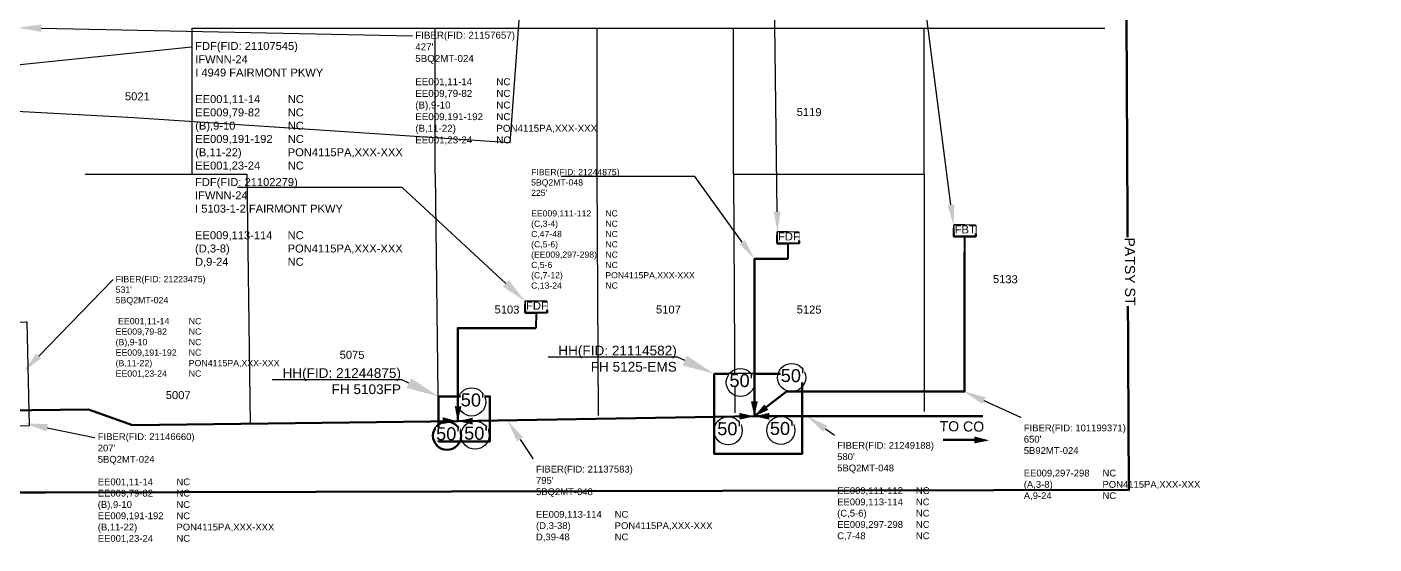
# Model space of a CAD drawing. Header units: millimetres. Extents: x -41032736 to 811436, y 699275 to 12282705.
# Drawn here: x 493345 to 495116, y 761894 to 762574 of the extents above; entities that cross this region are included whole.
import ezdxf
from ezdxf import colors
from ezdxf.entities.mleader import LeaderData, LeaderLine
from ezdxf.lldxf.tags import DXFTag
from ezdxf.math import Vec2, Vec3

# ---------------------------------------------------------------- set-up
doc = ezdxf.new("R2010")
doc.units = ezdxf.units.MM
doc.header["$MEASUREMENT"] = 0
doc.layers.get('0').update_dxf_attribs({"linetype": 'CONTINUOUS'})
for name, color, linetype in [('A-Boundary', 1, 'CONTINUOUS'), ('A-StreetName', 104, 'CONTINUOUS'), ('ADDRESS', 7, 'CONTINUOUS'), ('Lot_Line', 7, 'CONTINUOUS'), ('Road', 8, 'CONTINUOUS')]:
    doc.layers.add(name, color=color, linetype=linetype)
for name, color, linetype, lineweight in [('BURIED CABLE', 80, 'CONTINUOUS', 40), ('EDGE OF PAVEMENT', 7, 'EOP', 15), ('PP B FST', 3, 'CONTINUOUS', 30)]:
    doc.layers.add(name, color=color, linetype=linetype, lineweight=lineweight)
doc.styles.add('AUDIT_D_221110082537-30', font='arial.ttf')
doc.styles.get("Standard").update_dxf_attribs({"font": 'arial.ttf'})
tags = doc.linetypes.add('EOP', pattern='A,96.411295,-0.622657,["EOP",Standard,S=5,R=0,X=0,Y=-2.467181],-16.110442', length=113.144394).pattern_tags.tags
tags[6] = DXFTag(74, 10)

msp = doc.modelspace()

# ---------------------------------------------------------------- hatches: boundary and pattern name
at = {"layer": 'Road', "lineweight": 158, "ltscale": 50}
h = msp.add_hatch(color=0, dxfattribs=at)
h.dxf.hatch_style = 1
h.paths.add_polyline_path([(494301.3, 762061.9), (494305.8, 762081.6), (494296.8, 762081.5)])
h = msp.add_hatch(color=0, dxfattribs=at)
h.dxf.hatch_style = 1
h.paths.add_polyline_path([(494301.4, 762061.9), (494319.8, 762070.3), (494314.3, 762077.4)])
h = msp.add_hatch(color=0, dxfattribs=at)
h.dxf.hatch_style = 1
h.paths.add_polyline_path([(494301.3, 762061.9), (494281.6, 762066.3), (494281.8, 762057.4)])
h = msp.add_hatch(color=0, dxfattribs=at)
h.dxf.hatch_style = 1
h.paths.add_polyline_path([(494301.5, 762061.9), (494321.2, 762057.4), (494321, 762066.4)])
h = msp.add_hatch(color=0, dxfattribs=at)
h.dxf.hatch_style = 1
h.paths.add_polyline_path([(494610.2, 762030.2), (494590.6, 762035.3), (494590.5, 762026.3)])

# ---------------------------------------------------------------- linework, layer by layer
at = {"layer": 'A-Boundary', "color": 5, "linetype": 'ByBlock', "lineweight": 60, "ltscale": 30}
msp.add_lwpolyline([(492065.7, 761961.6), (493369, 761961.6), (494793.7, 761965.1), (494790.6, 762586.3), (494102.3, 762583.8), (494073.2, 764820.8), (493320.9, 764938.6), (493320.9, 764546.1), (493321.4, 764546.1), (493321.4, 764546.1), (493321.4, 764546.1), (493321.4, 764546.1), (493321.4, 764546.1), (493320.5, 764513.7), (492241.6, 764516.7), (492236.6, 765169.1), (491932.6, 765159.3), (492044.8, 764265.4), (492062.3, 763360), (492062.3, 761961.6)], dxfattribs=at)
at = {"layer": 'BURIED CABLE', "color": 18, "true_color": 0x000000}
for p, q in [((494345.5, 762289.1), (494345.1, 762268.8)), ((494577.7, 762298.2), (494577.4, 762277.9)), ((494014.3, 762198), (494013.9, 762177.7))]:
    msp.add_line(p, q, dxfattribs=at)
at = {"layer": 'BURIED CABLE', "color": 18, "lineweight": 60, "true_color": 0x000000}
for points in [[(494577.7, 762298.2), (494563.7, 762298.2), (494563.7, 762305.8), (494564.1, 762313.4), (494578, 762313.1), (494591.9, 762312.8), (494592, 762305.3), (494592.3, 762298.4)], [(494345.5, 762289.1), (494331.4, 762289), (494331.4, 762296.6), (494331.8, 762304.3), (494345.7, 762303.9), (494359.7, 762303.6), (494359.8, 762296.1), (494360, 762289.3)]]:
    msp.add_lwpolyline(points, close=True, dxfattribs=at)
at = {"layer": 'BURIED CABLE', "color": 1, "linetype": 'ByBlock', "lineweight": 60, "ltscale": 30}
for points in [[(494301.3, 762061.9), (494301.3, 762268.8), (494345.2, 762268.8)], [(493300.7, 762052.1), (493313.7, 762069.4), (493426, 762070.9), (493484, 762050.3), (493911.3, 762055.4)], [(494301.3, 762061.9), (494601.6, 762061.9)], [(494590.5, 762030.8), (494549.3, 762030.8)]]:
    msp.add_lwpolyline(points, dxfattribs=at)
for points in [[(494248.6, 762117.6), (494364.1, 762117.6), (494364.1, 762012.4), (494248.6, 762012.4)], [(493886.1, 762088), (493953.6, 762088), (493953.6, 762028.9), (493886.1, 762028.9)]]:
    msp.add_lwpolyline(points, close=True, dxfattribs=at)
at = {"layer": 'BURIED CABLE', "color": 1, "linetype": 'ByBlock', "lineweight": 30, "ltscale": 30}
for centre in [(494350.3, 762112.8), (494282.9, 762106.3), (493929.7, 762080.7), (494266.9, 762042.9), (494336.1, 762043.4)]:
    msp.add_circle(centre, 18.5, dxfattribs=at)
at = {"layer": 'BURIED CABLE', "color": 1, "linetype": 'ByBlock', "lineweight": 60, "ltscale": 30}
msp.add_circle((493897.3, 762036.3), 18.5, dxfattribs=at)
at = {"layer": 'EDGE OF PAVEMENT', "linetype": 'ByBlock', "lineweight": -2, "ltscale": 30}
msp.add_lwpolyline([(493980.2, 762421.2), (494061.7, 763531.7)], dxfattribs=at)
at = {"layer": 'EDGE OF PAVEMENT', "linetype": 'ByBlock', "lineweight": -2}
for points in [[(493485.5, 762454.4), (493315.7, 762463.6)], [(493485.5, 762454.4), (493315.7, 762463.6)], [(493485.5, 762454.4), (493485.5, 762454.4)], [(493980.2, 762421.2), (493485.5, 762454.4)]]:
    msp.add_lwpolyline(points, dxfattribs=at)
at = {"layer": 'Lot_Line', "linetype": 'ByBlock', "lineweight": 30, "ltscale": 30}
for points in [[(493421.7, 762380.1), (493562.2, 762380.1), (493562.2, 762572)], [(493562.2, 762572), (494762, 762572)], [(493881.7, 762380.1), (493881.7, 762572)], [(494094.2, 762572), (494094.2, 762380.1), (494096.1, 762063.1)], [(494273.8, 762380.1), (494273.8, 762572)], [(494524.4, 762380.1), (494524.4, 762572)], [(493562.2, 762380.1), (493634.3, 762380.1), (493638.3, 762052.1)], [(493881.7, 762380.1), (493881.7, 762380.1), (493885.6, 762055.1)], [(494273.8, 762380.1), (494273.8, 762380.1), (494275.7, 762066.4)], [(494273.8, 762380.1), (494524.4, 762380.1), (494524.4, 762068)]]:
    msp.add_lwpolyline(points, dxfattribs=at)
at = {"layer": 'Lot_Line'}
msp.add_lwpolyline([(493347.8, 762049.5), (493131.5, 762045.6), (493128.8, 762182.6), (493343.9, 762186.2), (493344.8, 762186.2)], close=True, dxfattribs=at)

# ---------------------------------------------------------------- leaders
at = {"linetype": 'ByBlock', "lineweight": 30, "ltscale": 0.5}
ml = msp.add_multileader_mtext('Standard', dxfattribs=at)
ml.set_content(" FIBER(FID: 21157657)\\P 427'\\P 5BQ2MT-024\\P\\P EE001,11-14^INC\\P EE009,79-82^INC\\P (B),9-10^I^INC\\P EE009,191-192^INC\\P (B,11-22)^I^IPON4115PA,XXX-XXX\\P EE001,23-24^INC", color=256)
ml.set_leader_properties()
ml.build(insert=Vec2(0, 0))
ml.multileader.update_dxf_attribs({"has_text_frame": 1, "text_right_attachment_type": 6, "dogleg_length": 0.36, "arrow_head_size": 30.6})
ctx = ml.context
ctx.base_point, ctx.char_height, ctx.arrow_head_size, ctx.landing_gap_size, ctx.plane_origin = Vec3(493851.9, 762561.9), 9.177, 30.6, 0.138, Vec3(493078.1, 762467.3)
ctx.right_attachment = 6
notes = []
notes.append((ctx, [(0, (1, 1, 0), (493851.3, 762561.9), (1, 0), 0.551, [(0, [(493333.3, 762572.7)], 0, [])])]))
ctx.mtext.insert, ctx.mtext.width, ctx.mtext.flow_direction = Vec3(493852, 762567.4), 242.879, 5
ml = msp.add_multileader_mtext('Standard', dxfattribs=at)
ml.set_content(' FDF(FID: 21107545)\\P IFWNN-24\\P I 4949 FAIRMONT PKWY\\P\\P EE001,11-14^INC\\P EE009,79-82^INC\\P (B),9-10^I^INC\\P EE009,191-192^INC\\P (B,11-22)^I^IPON4115PA,XXX-XXX\\P EE001,23-24^INC', color=256)
ml.set_leader_properties()
ml.build(insert=Vec2(0, 0))
ml.multileader.update_dxf_attribs({"has_text_frame": 1, "text_right_attachment_type": 6, "dogleg_length": 0.36, "arrow_head_size": 34.9})
ctx = ml.context
ctx.base_point, ctx.char_height, ctx.arrow_head_size, ctx.landing_gap_size, ctx.plane_origin = Vec3(493562.1, 762547.7), 10.477, 34.9, 0.157, Vec3(493276.4, 762631.9)
ctx.right_attachment = 6
notes.append((ctx, [(0, (1, 1, 0), (493561.4, 762547.7), (1, 0), 0.629, [(0, [(493167.1, 762506.7)], 0, [])])]))
ctx.mtext.insert, ctx.mtext.width, ctx.mtext.flow_direction = Vec3(493562.2, 762553.9), 278.418, 5
ml = msp.add_multileader_mtext('Standard', dxfattribs=at)
ml.set_content(" FIBER(FID: 21244875)\\P 5BQ2MT-048\\P 225'\\P\\pq*;\\P\\pql; EE009,111-112^I NC\\P (C,3-4)^I^I NC\\P C,47-48^I^I NC\\P (C,5-6)^I^I NC\\P (EE009,297-298)^I NC\\P C,5-6^I^I^I NC\\P (C,7-12)^I^I PON4115PA,XXX-XXX\\P C,13-24^I^I NC", color=256)
ml.set_leader_properties()
ml.build(insert=Vec2(0, 0))
ml.multileader.update_dxf_attribs({"has_text_frame": 1, "text_right_attachment_type": 6, "dogleg_length": 0.36, "arrow_head_size": 27.1})
ctx = ml.context
ctx.base_point, ctx.char_height, ctx.arrow_head_size, ctx.landing_gap_size, ctx.plane_origin = Vec3(494004.6, 762382.1), 8.133, 27.1, 0.122, Vec3(493787.2, 762427.2)
ctx.right_attachment = 6
notes.append((ctx, [(1, (1, 1, 0), (494223.2, 762377.2), (-1, 0), 0.279, [(0, [(494301.3, 762268.8)], 0, [])])]))
ctx.mtext.insert, ctx.mtext.width, ctx.mtext.flow_direction = Vec3(494004.7, 762386.9), 224.902, 5
ml = msp.add_multileader_mtext('Standard', dxfattribs=at)
ml.set_content(" FIBER(FID: 21223475)\\P 531'\\P 5BQ2MT-024\\P\\P  EE001,11-14^INC\\P EE009,79-82^INC\\P (B),9-10^I^INC\\P EE009,191-192^INC\\P (B,11-22)^I^IPON4115PA,XXX-XXX\\P EE001,23-24^INC", color=256)
ml.set_leader_properties()
ml.build(insert=Vec2(0, 0))
ml.multileader.update_dxf_attribs({"has_text_frame": 1, "text_right_attachment_type": 6, "dogleg_length": 0.36, "arrow_head_size": 27.6})
ctx = ml.context
ctx.base_point, ctx.char_height, ctx.arrow_head_size, ctx.landing_gap_size, ctx.plane_origin = Vec3(493458.3, 762241.4), 8.274, 27.6, 0.124, Vec3(493365.2, 762251.4)
ctx.right_attachment = 6
notes.append((ctx, [(0, (1, 1, 0), (493457.8, 762241.4), (1, 0), 0.496, [(0, [(493341.3, 762121.3)], 0, [])])]))
ctx.mtext.insert, ctx.mtext.flow_direction = Vec3(493458.4, 762246.3), 5
ml = msp.add_multileader_mtext('Standard', dxfattribs=at)
ml.set_content(" FIBER(FID: 21146660)\\P 207'\\P 5BQ2MT-024\\P\\P EE001,11-14^INC\\P EE009,79-82^INC\\P (B),9-10^I^INC\\P EE009,191-192^INC\\P (B,11-22)^I^IPON4115PA,XXX-XXX\\P EE001,23-24^INC", color=256)
ml.set_leader_properties()
ml.build(insert=Vec2(0, 0))
ml.multileader.update_dxf_attribs({"has_text_frame": 1, "text_right_attachment_type": 6, "dogleg_length": 0.36, "arrow_head_size": 29.7})
ctx = ml.context
ctx.base_point, ctx.char_height, ctx.arrow_head_size, ctx.landing_gap_size, ctx.plane_origin = Vec3(493434.6, 762034.2), 8.909, 29.7, 0.134, Vec3(493342.5, 762052.6)
ctx.right_attachment = 6
notes.append((ctx, [(0, (1, 1, 0), (493434, 762034.2), (1, 0), 0.535, [(0, [(493342.5, 762052.6)], 0, [])])]))
ctx.mtext.insert, ctx.mtext.width, ctx.mtext.defined_height, ctx.mtext.flow_direction = Vec3(493434.7, 762039.5), 463.955, 206, 5
for ctx, leaders in notes:
    for number, flags, end, landing, length, lines in leaders:
        leader = LeaderData()
        leader.index, (leader.has_last_leader_line, leader.has_dogleg_vector, leader.attachment_direction) = number, flags
        leader.last_leader_point, leader.dogleg_vector, leader.dogleg_length = Vec3(end), Vec3(landing), length
        for number, points, colour, breaks in lines:
            line = LeaderLine()
            line.index, line.vertices, line.color, line.breaks = number, Vec3.list(points), colors.encode_raw_color(colour), breaks
            leader.lines.append(line)
        ctx.leaders.append(leader)

# ---------------------------------------------------------------- next in the draw order: texts
at = {"layer": 'A-StreetName', "color": 0, "ltscale": 0.5, "insert": (494801.4, 762297), "char_height": 13.27, "width": 90.059, "attachment_point": 1, "rotation": 270.4349, "line_spacing_factor": 0.5, "style": 'AUDIT_D_221110082537-30', "bg_fill": 3, "box_fill_scale": 1, "bg_fill_color": 256, "bg_fill_transparency": 0}
msp.add_mtext('PATSY ST', dxfattribs=at)
at = {"layer": 'ADDRESS', "color": 152, "ltscale": 0.5, "true_color": 0x2776bb, "char_height": 10.52, "attachment_point": 1, "rotation": 359.4605, "line_spacing_factor": 0.5, "style": 'AUDIT_D_221110082537-30', "bg_fill": 3, "box_fill_scale": 1, "bg_fill_color": 256, "bg_fill_transparency": 0}
for s, insert in [('5021', (493473.9, 762487.8)), ('5119', (494357, 762467.2)), ('5133', (494614.9, 762247.5)), ('5103', (493959.8, 762207.6)), ('5107', (494172, 762207.6)), ('5125', (494357, 762207.6)), ('5075', (493756.2, 762148.1)), ('5007', (493527.6, 762095.1))]:
    msp.add_mtext(s, dxfattribs=dict(at, insert=insert))
at = {"layer": 'BURIED CABLE', "color": 1, "linetype": 'ByBlock', "lineweight": 60, "ltscale": 0.5, "insert": (493883, 762047.6), "char_height": 17.12, "attachment_point": 1, "rotation": 359.4605, "line_spacing_factor": 0.5, "style": 'AUDIT_D_221110082537-30', "bg_fill": 3, "box_fill_scale": 1, "bg_fill_color": 256, "bg_fill_transparency": 0}
msp.add_mtext("50'", dxfattribs=at)
at = {"layer": 'PP B FST', "color": 0, "ltscale": 0.5, "char_height": 10.52, "attachment_point": 1, "rotation": 0.0386, "line_spacing_factor": 0.5, "style": 'AUDIT_D_221110082537-30', "bg_fill": 3, "box_fill_scale": 1, "bg_fill_color": 256, "bg_fill_transparency": 0}
for s, insert in [('FBT', (494564.6, 762312.7)), ('FDF', (494332.4, 762303.5))]:
    msp.add_mtext(s, dxfattribs=dict(at, insert=insert))

# ---------------------------------------------------------------- next in the draw order: hatches: boundary and pattern name
at = {"layer": 'Road', "lineweight": 158, "ltscale": 50}
h = msp.add_hatch(color=0, dxfattribs=at)
h.dxf.hatch_style = 1
h.paths.add_polyline_path([(493911.3, 762055.4), (493891.7, 762060.6), (493891.5, 762051.7)])

# ---------------------------------------------------------------- next in the draw order: linework, layer by layer
at = {"layer": 'BURIED CABLE', "color": 1, "linetype": 'ByBlock', "lineweight": 60, "ltscale": 30}
for points in [[(494301.3, 762061.9), (494343.7, 762094.4), (494577.4, 762094.4), (494577.4, 762278)], [(493911.3, 762055.4), (493911.3, 762177.8), (494014, 762177.8)], [(493911.3, 762055.4), (494301.3, 762061.9)]]:
    msp.add_lwpolyline(points, dxfattribs=at)
at = {"layer": 'BURIED CABLE', "color": 18, "lineweight": 60, "true_color": 0x000000}
msp.add_lwpolyline([(494014.3, 762198), (494000.2, 762198), (494000.2, 762205.6), (494000.6, 762213.2), (494014.5, 762212.9), (494028.4, 762212.6), (494028.6, 762205.1), (494028.8, 762198.2)], close=True, dxfattribs=at)
at = {"layer": 'BURIED CABLE', "color": 1, "linetype": 'ByBlock', "lineweight": 30, "ltscale": 30}
msp.add_circle((493934.2, 762037), 18.5, dxfattribs=at)

# ---------------------------------------------------------------- next in the draw order: leaders
at = {"linetype": 'ByBlock', "lineweight": 30, "ltscale": 0.5}
ml = msp.add_multileader_mtext('Standard', dxfattribs=at)
ml.set_content(' FBT(FID: 101200729)\\P OFWND-24-1000BC\\P 5119-1-1 FAIRMONT PKWY\\P\\pq*;\\P\\pql; EE009,297-298^I NC\\P (A,3-8)^I^I PON4115PA,XXX-XXX\\P A,9-24^I^I NC', color=256)
ml.set_leader_properties()
ml.build(insert=Vec2(0, 0))
ml.multileader.update_dxf_attribs({"has_text_frame": 1, "text_right_attachment_type": 6, "dogleg_length": 0.36, "arrow_head_size": 27.1})
ctx = ml.context
ctx.base_point, ctx.char_height, ctx.arrow_head_size, ctx.landing_gap_size, ctx.plane_origin = Vec3(494269.1, 762899.9), 8.133, 27.1, 0.122, Vec3(494208.4, 762688.9)
ctx.right_attachment = 6
notes = []
notes.append((ctx, [(1, (1, 1, 0), (494487.8, 762895), (-1, 0), 0.279, [(0, [(494563.2, 762312.8)], 0, [])])]))
ctx.mtext.insert, ctx.mtext.width, ctx.mtext.flow_direction = Vec3(494269.3, 762904.8), 224.902, 5
ml = msp.add_multileader_mtext('Standard', dxfattribs=at)
ml.set_content(' FDF(FID: 21105608)\\P IFWNN-24\\P I 5125-1-2 FAIRMONT PKWY\\P\\pq*;\\P\\pql; EE009,111-112^I NC\\P (C,3-4)^I^I NC\\P C,47-48^I^I NC\\P (C,5-6)^I^I NC\\P (EE009,297-298)^I NC\\P C,5-6^I^I^I NC\\P (C,7-12)^I^I PON4115PA,XXX-XXX\\P C,13-24^I^I NC', color=256)
ml.set_leader_properties()
ml.build(insert=Vec2(0, 0))
ml.multileader.update_dxf_attribs({"has_text_frame": 1, "text_right_attachment_type": 6, "dogleg_length": 0.36, "arrow_head_size": 27.1})
ctx = ml.context
ctx.base_point, ctx.char_height, ctx.arrow_head_size, ctx.landing_gap_size, ctx.plane_origin = Vec3(494106.8, 762791), 8.133, 27.1, 0.122, Vec3(493817.6, 762462.1)
ctx.right_attachment = 6
notes.append((ctx, [(1, (1, 1, 0), (494325.5, 762786.1), (-1, 0), 0.279, [(0, [(494331.7, 762303.7)], 0, [])])]))
ctx.mtext.insert, ctx.mtext.width, ctx.mtext.flow_direction = Vec3(494106.9, 762795.8), 224.902, 5
ml = msp.add_multileader_mtext('Standard', dxfattribs=at)
ml.set_content('^IHH(FID: 21244875)\\PFH 5103FP', color=256)
ml.set_leader_properties()
ml.build(insert=Vec2(0, 0))
ml.multileader.update_dxf_attribs({"has_text_frame": 1, "text_right_attachment_type": 6, "dogleg_length": 0.36, "arrow_head_size": 42.6})
ctx = ml.context
ctx.base_point, ctx.char_height, ctx.arrow_head_size, ctx.landing_gap_size, ctx.plane_origin = Vec3(493682.9, 762118.6), 12.781, 42.6, 0.192, Vec3(493516.7, 762015.5)
ctx.right_attachment, ctx.text_align_type = 6, 2
notes.append((ctx, [(1, (1, 1, 0), (493837.8, 762109.7), (-1, 0), 0.767, [(0, [(493886.1, 762088)], 0, [])])]))
ctx.mtext.insert, ctx.mtext.alignment, ctx.mtext.flow_direction = Vec3(493836.8, 762125.1), 3, 5
for ctx, leaders in notes:
    for number, flags, end, landing, length, lines in leaders:
        leader = LeaderData()
        leader.index, (leader.has_last_leader_line, leader.has_dogleg_vector, leader.attachment_direction) = number, flags
        leader.last_leader_point, leader.dogleg_vector, leader.dogleg_length = Vec3(end), Vec3(landing), length
        for number, points, colour, breaks in lines:
            line = LeaderLine()
            line.index, line.vertices, line.color, line.breaks = number, Vec3.list(points), colors.encode_raw_color(colour), breaks
            leader.lines.append(line)
        ctx.leaders.append(leader)

# ---------------------------------------------------------------- next in the draw order: texts
at = {"layer": 'A-StreetName', "color": 0, "ltscale": 0.5, "insert": (494544.8, 762055.6), "char_height": 13.27, "attachment_point": 1, "rotation": 359.3184, "line_spacing_factor": 0.5, "style": 'AUDIT_D_221110082537-30', "bg_fill": 3, "box_fill_scale": 1, "bg_fill_color": 256, "bg_fill_transparency": 0}
msp.add_mtext('TO CO', dxfattribs=at)
at = {"layer": 'BURIED CABLE', "color": 1, "linetype": 'ByBlock', "lineweight": 30, "ltscale": 0.5, "char_height": 17.12, "attachment_point": 1, "rotation": 359.4605, "line_spacing_factor": 0.5, "style": 'AUDIT_D_221110082537-30', "bg_fill": 3, "box_fill_scale": 1, "bg_fill_color": 256, "bg_fill_transparency": 0}
for insert in [(494268.6, 762117.6), (494336, 762124.1), (493915.4, 762092), (493919.9, 762048.3), (494252.6, 762054.2), (494321.8, 762054.6)]:
    msp.add_mtext("50'", dxfattribs=dict(at, insert=insert))
at = {"layer": 'PP B FST', "color": 0, "ltscale": 0.5, "insert": (494001.2, 762212.5), "char_height": 10.52, "attachment_point": 1, "rotation": 0.0386, "line_spacing_factor": 0.5, "style": 'AUDIT_D_221110082537-30', "bg_fill": 3, "box_fill_scale": 1, "bg_fill_color": 256, "bg_fill_transparency": 0}
msp.add_mtext('FDF', dxfattribs=at)

# ---------------------------------------------------------------- next in the draw order: hatches: boundary and pattern name
at = {"layer": 'Road', "lineweight": 158, "ltscale": 50}
h = msp.add_hatch(color=0, dxfattribs=at)
h.dxf.hatch_style = 1
h.paths.add_polyline_path([(493911.2, 762055.5), (493916.4, 762075), (493907.5, 762075.2)])
h = msp.add_hatch(color=0, dxfattribs=at)
h.dxf.hatch_style = 1
h.paths.add_polyline_path([(493911.4, 762055.5), (493931.1, 762051), (493931, 762060)])

# ---------------------------------------------------------------- next in the draw order: leaders
at = {"linetype": 'ByBlock', "lineweight": 30, "ltscale": 0.5}
ml = msp.add_multileader_mtext('Standard', dxfattribs=at)
ml.set_content(' FDF(FID: 21102279)\\P IFWNN-24\\P I 5103-1-2 FAIRMONT PKWY\\P\\P EE009,113-114^INC\\P (D,3-8)^I^IPON4115PA,XXX-XXX\\P D,9-24^I^INC', color=256)
ml.set_leader_properties()
ml.build(insert=Vec2(0, 0))
ml.multileader.update_dxf_attribs({"has_text_frame": 1, "text_right_attachment_type": 6, "dogleg_length": 0.36, "arrow_head_size": 34.9})
ctx = ml.context
ctx.base_point, ctx.char_height, ctx.arrow_head_size, ctx.landing_gap_size, ctx.plane_origin = Vec3(493561.8, 762368.7), 10.477, 34.9, 0.157, Vec3(493276.4, 762451.8)
ctx.right_attachment = 6
notes = []
notes.append((ctx, [(1, (1, 1, 0), (493838.3, 762362.4), (-1, 0), 0.36, [(0, [(494000.2, 762212.9)], 0, [])])]))
ctx.mtext.insert, ctx.mtext.width, ctx.mtext.flow_direction = Vec3(493562, 762375), 278.418, 5
ml = msp.add_multileader_mtext('Standard', dxfattribs=at)
ml.set_content('^IHH(FID: 21114582)\\PFH 5125-EMS', color=256)
ml.set_leader_properties()
ml.build(insert=Vec2(0, 0))
ml.multileader.update_dxf_attribs({"has_text_frame": 1, "text_right_attachment_type": 6, "dogleg_length": 0.36, "arrow_head_size": 42.6})
ctx = ml.context
ctx.base_point, ctx.char_height, ctx.arrow_head_size, ctx.landing_gap_size, ctx.plane_origin = Vec3(494045.4, 762148.2), 12.781, 42.6, 0.192, Vec3(493879.2, 762045.1)
ctx.right_attachment, ctx.text_align_type = 6, 2
notes.append((ctx, [(1, (1, 1, 0), (494200.3, 762139.4), (-1, 0), 0.767, [(0, [(494248.6, 762117.6)], 0, [])])]))
ctx.mtext.insert, ctx.mtext.alignment, ctx.mtext.flow_direction = Vec3(494199.3, 762154.7), 3, 5
ml = msp.add_multileader_mtext('Standard', dxfattribs=at)
ml.set_content("\\P FIBER(FID: 101199371)\\P 650'\\P 5B92MT-024\\P\\P EE009,297-298^INC\\P (A,3-8)^I^IPON4115PA,XXX-XXX\\P A,9-24^I^INC", color=256)
ml.set_leader_properties()
ml.build(insert=Vec2(0, 0))
ml.multileader.update_dxf_attribs({"has_text_frame": 1, "text_right_attachment_type": 6, "dogleg_length": 0.36, "arrow_head_size": 29.7})
ctx = ml.context
ctx.base_point, ctx.char_height, ctx.arrow_head_size, ctx.landing_gap_size, ctx.plane_origin = Vec3(494651.8, 762060.5), 8.909, 29.7, 0.134, Vec3(494484.3, 762744.5)
ctx.right_attachment = 6
notes.append((ctx, [(0, (1, 1, 0), (494651.3, 762060.5), (1, 0), 0.535, [(0, [(494576.1, 762094.8)], 0, [])])]))
ctx.mtext.insert, ctx.mtext.width, ctx.mtext.defined_height, ctx.mtext.flow_direction = Vec3(494652, 762065.9), 463.955, 206, 5
ml = msp.add_multileader_mtext('Standard', dxfattribs=at)
ml.set_content("\\P FIBER(FID: 21249188)\\P 580'\\P 5BQ2MT-048\\P\\P EE009,111-112^INC\\P EE009,113-114^INC\\P (C,5-6)^I^INC\\P EE009,297-298^INC\\P C,7-48^I^INC", color=256)
ml.set_leader_properties()
ml.build(insert=Vec2(0, 0))
ml.multileader.update_dxf_attribs({"has_text_frame": 1, "text_right_attachment_type": 6, "dogleg_length": 0.36, "arrow_head_size": 29.7})
ctx = ml.context
ctx.base_point, ctx.char_height, ctx.arrow_head_size, ctx.landing_gap_size, ctx.plane_origin = Vec3(494406.5, 762037.6), 8.909, 29.7, 0.134, Vec3(494388, 762036.3)
ctx.right_attachment = 6
notes.append((ctx, [(0, (1, 1, 0), (494406, 762037.6), (1, 0), 0.535, [(0, [(494370.2, 762062.2)], 0, [])])]))
ctx.mtext.insert, ctx.mtext.width, ctx.mtext.defined_height, ctx.mtext.flow_direction = Vec3(494406.7, 762042.9), 308.034, 253.9, 5
ml = msp.add_multileader_mtext('Standard', dxfattribs=at)
ml.set_content("\\P FIBER(FID: 21137583)\\P 795'\\P 5BQ2MT-048\\P\\P EE009,113-114^INC\\P (D,3-38)^I^IPON4115PA,XXX-XXX\\P D,39-48^I^INC", color=256)
ml.set_leader_properties()
ml.build(insert=Vec2(0, 0))
ml.multileader.update_dxf_attribs({"has_text_frame": 1, "text_right_attachment_type": 6, "dogleg_length": 0.36, "arrow_head_size": 29.7})
ctx = ml.context
ctx.base_point, ctx.char_height, ctx.arrow_head_size, ctx.landing_gap_size, ctx.plane_origin = Vec3(494010.6, 762006.3), 8.909, 29.7, 0.134, Vec3(493976.8, 762056.2)
ctx.right_attachment = 6
notes.append((ctx, [(0, (1, 1, 0), (494010.1, 762006.3), (1, 0), 0.535, [(0, [(493976.8, 762056.2)], 0, [])])]))
ctx.mtext.insert, ctx.mtext.width, ctx.mtext.defined_height, ctx.mtext.flow_direction = Vec3(494010.8, 762011.7), 463.955, 206, 5
for ctx, leaders in notes:
    for number, flags, end, landing, length, lines in leaders:
        leader = LeaderData()
        leader.index, (leader.has_last_leader_line, leader.has_dogleg_vector, leader.attachment_direction) = number, flags
        leader.last_leader_point, leader.dogleg_vector, leader.dogleg_length = Vec3(end), Vec3(landing), length
        for number, points, colour, breaks in lines:
            line = LeaderLine()
            line.index, line.vertices, line.color, line.breaks = number, Vec3.list(points), colors.encode_raw_color(colour), breaks
            leader.lines.append(line)
        ctx.leaders.append(leader)

doc.saveas('drawing.dxf')
